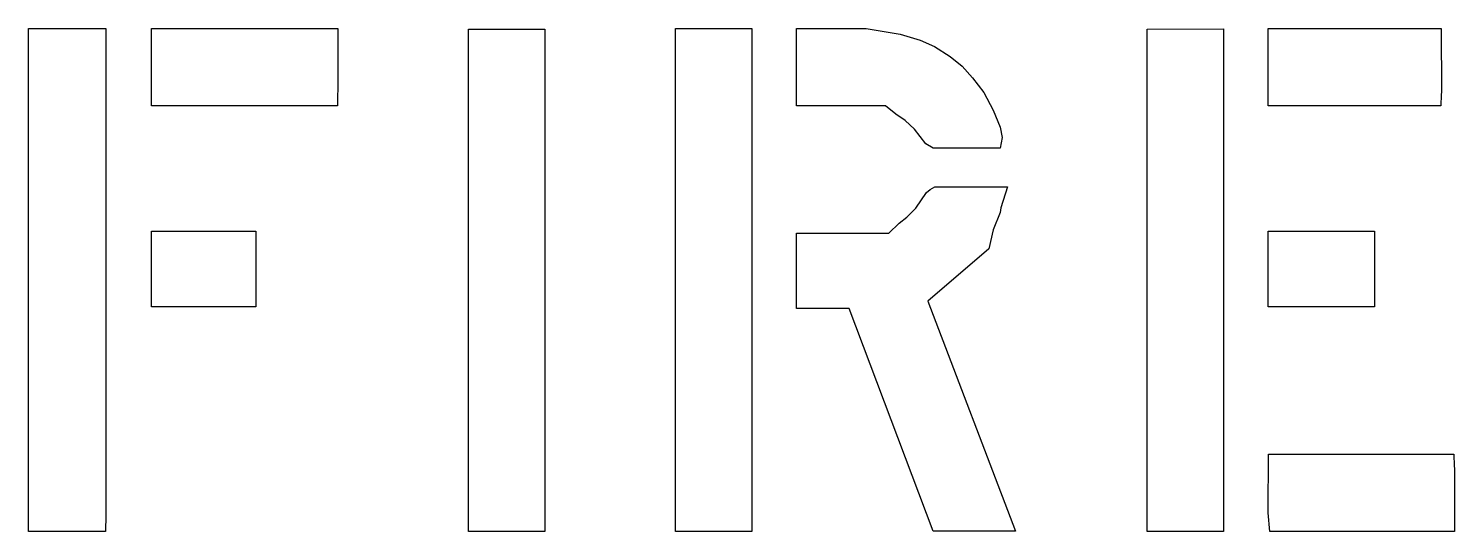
# Model space of a CAD drawing. Header units: inches. Extents: x 3 to 20, y 3 to 9.
import ezdxf

# ---------------------------------------------------------------- set-up
doc = ezdxf.new("R2010")
doc.units = ezdxf.units.IN
doc.header["$MEASUREMENT"] = 0
doc.layers.add('CUT', color=1, linetype='Continuous')

msp = doc.modelspace()

# ---------------------------------------------------------------- linework, layer by layer
at = {"layer": 'CUT'}
for points in [[(3.918, 3), (3, 3), (3, 9), (3.922, 9), (3.921, 3.193)], [(6.687, 8.249), (6.683, 8.223), (6.682, 8.077), (4.467, 8.077), (4.467, 9), (6.686, 9)], [(8.246, 8.994), (9.156, 8.994), (9.156, 3), (8.245, 3)], [(10.712, 9), (11.623, 9), (11.623, 3), (10.715, 3)], [(13.632, 8.86), (13.801, 8.784), (13.986, 8.665), (14.131, 8.549), (14.255, 8.411), (14.388, 8.235), (14.502, 8.027), (14.584, 7.823), (14.608, 7.698), (14.583, 7.571), (13.785, 7.571), (13.699, 7.625), (13.561, 7.8), (13.452, 7.904), (13.339, 7.977), (13.215, 8.077), (12.157, 8.077), (12.157, 9), (12.985, 9), (13.39, 8.931)], [(16.335, 8.994), (17.245, 8.995), (17.246, 3), (16.933, 3), (16.335, 3)], [(17.779, 9), (19.842, 9), (19.844, 8.242), (19.84, 8.213), (19.839, 8.077), (17.779, 8.077)], [(13.378, 6.679), (13.473, 6.748), (13.578, 6.857), (13.707, 7.042), (13.75, 7.078), (13.804, 7.11), (14.67, 7.11), (14.59, 6.859), (14.582, 6.804), (14.501, 6.6), (14.447, 6.373), (13.721, 5.748), (14.768, 3.003), (13.785, 3.005), (12.784, 5.659), (12.157, 5.659), (12.157, 6.56), (13.258, 6.56)], [(5.711, 5.681), (4.467, 5.681), (4.467, 6.582), (5.711, 6.582)], [(17.779, 6.582), (19.046, 6.582), (19.046, 5.681), (17.779, 5.681)], [(20, 3.751), (20, 3), (17.799, 3), (17.78, 3.222), (17.783, 3.923), (19.994, 3.923), (19.995, 3.781)]]:
    msp.add_lwpolyline(points, close=True, dxfattribs=at)

doc.saveas('drawing.dxf')
